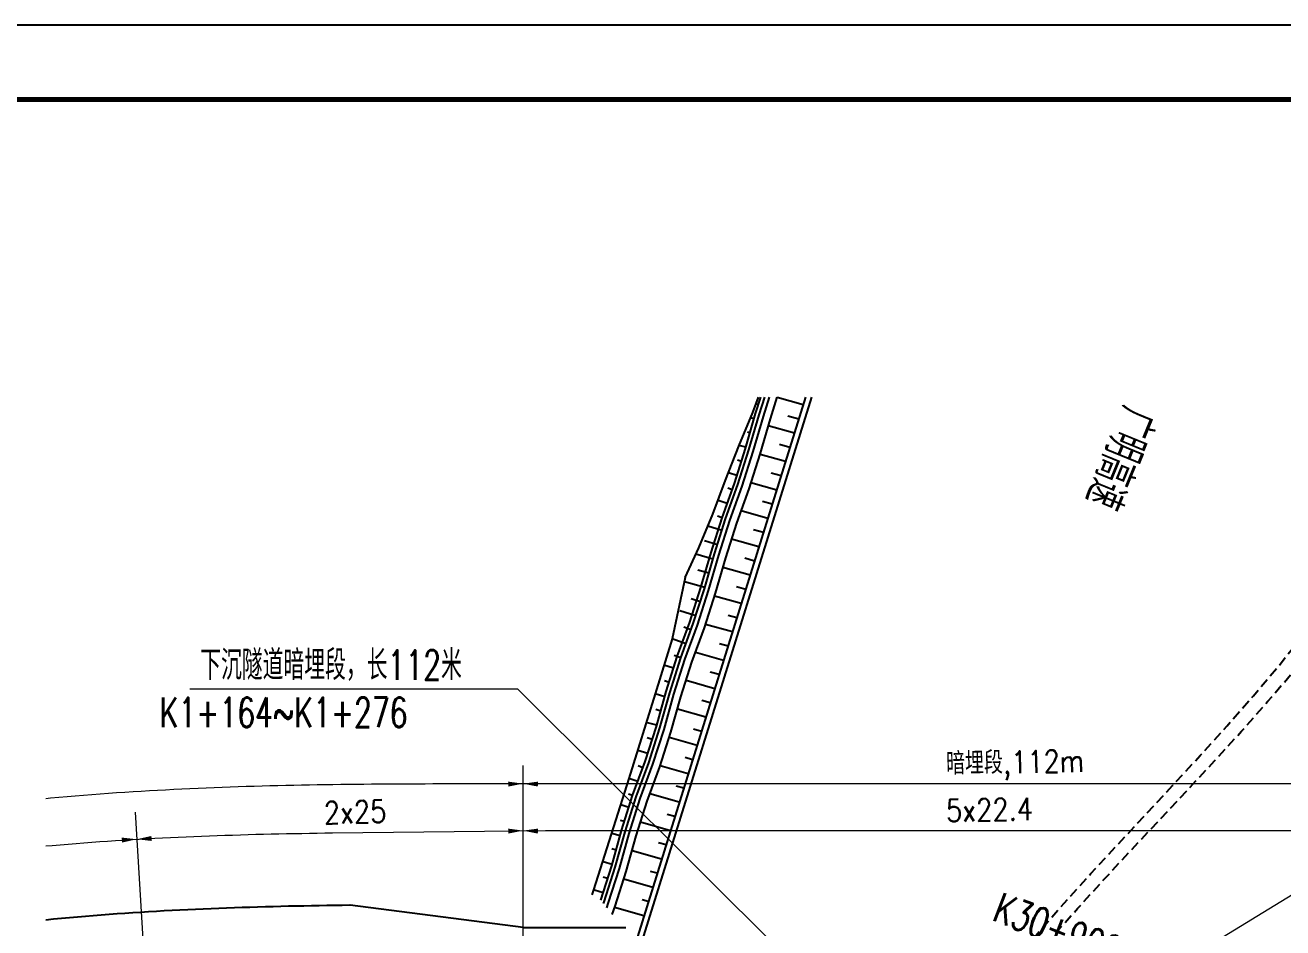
# Model space of a CAD drawing. Header units: millimetres. Extents: x 536322 to 537268, y -176210 to -175465.
# Drawn here: x 536421.6 to 536590.8, y -175942.4 to -175820.9 of the extents above; entities that cross this region are included whole.
import ezdxf
from ezdxf.enums import TextEntityAlignment as Align

# ---------------------------------------------------------------- set-up
doc = ezdxf.new("R2010")
doc.units = ezdxf.units.MM
doc.header["$MEASUREMENT"] = 0
doc.linetypes.add('DASHED', pattern=[19.05, 12.7, -6.35])
for name, color, linetype in [('0-段落划分', 2, 'Continuous'), ('标注_桩号', 2, 'Continuous'), ('路基边线', 1, 'Continuous')]:
    doc.layers.add(name, color=color, linetype=linetype)
doc.layers.add('标注', color=4, linetype='Continuous', lineweight=15)
doc.layers.add('隧道', color=6, linetype='Continuous', lineweight=5)
doc.styles.get("Standard").update_dxf_attribs({"font": 'simplex1.shx', "width": 0.8, "bigfont": 'HZTXT.shx'})

msp = doc.modelspace()

# ---------------------------------------------------------------- linework, layer by layer
msp.add_lwpolyline([(536741.54, -176117.92), (536741.54, -175820.92), (536321.54, -175820.92), (536321.54, -176117.92)], close=True)
at = {"const_width": 0.7}
msp.add_lwpolyline([(536731.54, -175830.92), (536351.54, -175830.92), (536351.54, -176107.92), (536731.54, -176107.92), (536731.54, -175830.92)], dxfattribs=at)
at = {"layer": '0-段落划分', "color": 8}
for p, q in [((536526.59, -175871), (536498.09, -175962.38)), ((536527.37, -175871), (536498.79, -175962.66))]:
    msp.add_line(p, q, dxfattribs=at)
at = {"layer": '0-段落划分', "color": 8, "linetype": 'Continuous'}
for p, q in [((536520.26, -175871.97), (536520.09, -175871.92)), ((536526.27, -175872.02), (536522.76, -175871.03)), ((536519.67, -175873.89), (536519.19, -175873.74)), ((536525.67, -175873.93), (536524.21, -175873.52)), ((536519.11, -175875.81), (536518.77, -175875.71)), ((536525.08, -175875.84), (536521.57, -175874.85)), ((536518.56, -175877.73), (536517.67, -175877.47)), ((536524.48, -175877.75), (536523.09, -175877.36)), ((536523.89, -175879.66), (536520.46, -175878.69)), ((536517.95, -175879.63), (536517.45, -175879.47)), ((536517.34, -175881.54), (536516.22, -175881.18)), ((536522.7, -175883.48), (536519.24, -175882.5)), ((536523.29, -175881.57), (536521.96, -175881.2)), ((536516.7, -175883.43), (536516.11, -175883.22)), ((536516.03, -175885.31), (536514.82, -175884.88)), ((536522.1, -175885.39), (536520.79, -175885.02)), ((536515.35, -175887.2), (536514.73, -175886.98)), ((536521.51, -175887.3), (536517.91, -175886.28)), ((536515.32, -175888.94), (536513.44, -175888.35)), ((536520.91, -175889.21), (536519.57, -175888.83)), ((536514.72, -175890.85), (536513, -175890.3)), ((536520.31, -175891.12), (536516.64, -175890.08)), ((536514.13, -175892.76), (536511.83, -175892.1)), ((536519.72, -175893.03), (536518.42, -175892.66)), ((536513.58, -175894.68), (536512.1, -175894.26)), ((536519.12, -175894.94), (536515.46, -175893.9)), ((536513.03, -175896.6), (536510.29, -175895.82)), ((536517.93, -175898.76), (536514.35, -175897.75)), ((536518.53, -175896.85), (536517.31, -175896.51)), ((536511.82, -175900.42), (536509.65, -175899.72)), ((536512.43, -175898.51), (536511.2, -175898.12)), ((536517.34, -175900.67), (536516.18, -175900.34)), ((536511.17, -175902.31), (536510.2, -175901.95)), ((536516.74, -175902.58), (536513.13, -175901.56)), ((536510.49, -175904.19), (536508.63, -175903.51)), ((536516.15, -175904.49), (536514.99, -175904.17)), ((536509.8, -175906.07), (536508.92, -175905.74)), ((536515.55, -175906.4), (536511.77, -175905.33)), ((536508.83, -175907.47), (536507.53, -175907.06)), ((536514.95, -175908.31), (536513.77, -175907.98)), ((536508.23, -175909.38), (536507.59, -175909.17)), ((536514.36, -175910.22), (536510.51, -175909.13)), ((536507.65, -175911.29), (536506.34, -175910.92)), ((536507.11, -175913.22), (536506.43, -175913.02)), ((536513.17, -175914.04), (536509.35, -175912.96)), ((536513.76, -175912.13), (536512.62, -175911.81)), ((536506.57, -175915.14), (536505.16, -175914.74)), ((536512.57, -175915.95), (536511.53, -175915.66)), ((536505.96, -175917.05), (536505.27, -175916.83)), ((536511.98, -175917.86), (536508.24, -175916.8)), ((536505.35, -175918.95), (536504, -175918.52)), ((536511.38, -175919.77), (536510.39, -175919.49)), ((536504.7, -175920.84), (536504.06, -175920.61)), ((536510.79, -175921.68), (536507.02, -175920.61)), ((536504.01, -175922.72), (536502.83, -175922.28)), ((536510.19, -175923.59), (536509.19, -175923.31)), ((536503.31, -175924.59), (536502.78, -175924.4)), ((536509.59, -175925.5), (536505.63, -175924.38)), ((536502.81, -175926.19), (536501.73, -175925.85)), ((536502.21, -175928.09), (536501.68, -175927.93)), ((536508.4, -175929.32), (536504.38, -175928.18)), ((536509, -175927.41), (536507.97, -175927.12)), ((536501.63, -175930.01), (536500.54, -175929.71)), ((536501.09, -175931.94), (536500.52, -175931.78)), ((536507.81, -175931.23), (536506.82, -175930.95)), ((536500.56, -175933.86), (536499.36, -175933.53)), ((536507.21, -175933.14), (536503.24, -175932.01)), ((536506.62, -175935.05), (536505.74, -175934.81)), ((536499.96, -175935.77), (536499.37, -175935.58)), ((536506.02, -175936.96), (536502.13, -175935.86)), ((536499.35, -175937.68), (536498.2, -175937.31)), ((536505.43, -175938.87), (536504.6, -175938.64)), ((536504.83, -175940.78), (536500.9, -175939.67))]:
    msp.add_line(p, q, dxfattribs=at)
at = {"layer": '0-段落划分', "color": 8, "linetype": 'Continuous', "flags": 128}
for points in [[(536514.12, -175886.74), (536515.83, -175882.15), (536517.62, -175877.59), (536519.47, -175873.04), (536520.27, -175871)], [(536515.35, -175887.2), (536517.01, -175882.58), (536518.5, -175877.91), (536519.87, -175873.19), (536520.57, -175871)], [(536515.82, -175887.37), (536517.48, -175882.75), (536518.97, -175878.08), (536520.34, -175873.36), (536521.09, -175871)], [(536515.82, -175887.37), (536517.48, -175882.75), (536518.97, -175878.08), (536520.34, -175873.36), (536521.09, -175871)], [(536516.38, -175887.58), (536518.04, -175882.96), (536519.54, -175878.29), (536520.91, -175873.57), (536521.72, -175871)], [(536516.38, -175887.58), (536518.04, -175882.96), (536519.54, -175878.29), (536520.91, -175873.57), (536521.72, -175871)], [(536517.32, -175887.92), (536518.98, -175883.31), (536520.48, -175878.63), (536521.85, -175873.91), (536522.77, -175871)], [(536509.33, -175905.89), (536511.02, -175901.28), (536512.51, -175896.61), (536513.87, -175891.88), (536515.35, -175887.2), (536515.35, -175887.2)], [(536509.8, -175906.07), (536511.48, -175901.46), (536512.98, -175896.78), (536514.34, -175892.05), (536515.82, -175887.37), (536515.82, -175887.37)], [(536509.8, -175906.07), (536511.48, -175901.46), (536512.98, -175896.78), (536514.34, -175892.05), (536515.82, -175887.37), (536515.82, -175887.37)], [(536510.36, -175906.28), (536512.05, -175901.67), (536513.54, -175896.99), (536514.9, -175892.26), (536516.38, -175887.58), (536516.38, -175887.58)], [(536510.36, -175906.28), (536512.05, -175901.67), (536513.54, -175896.99), (536514.9, -175892.26), (536516.38, -175887.58), (536516.38, -175887.58)], [(536510.39, -175895.25), (536512.21, -175891.26), (536514.12, -175886.74), (536514.12, -175886.74)], [(536511.3, -175906.63), (536512.98, -175902.02), (536514.48, -175897.34), (536515.84, -175892.61), (536517.32, -175887.92), (536517.32, -175887.92)], [(536510.39, -175895.25), (536508.63, -175903.51), (536506.34, -175910.92), (536502.83, -175922.28), (536498.05, -175937.26), (536497.84, -175937.97)], [(536503.31, -175924.59), (536505.02, -175919.99), (536506.52, -175915.31), (536507.85, -175910.57), (536509.33, -175905.89), (536509.33, -175905.89)], [(536503.78, -175924.77), (536505.49, -175920.17), (536506.98, -175915.49), (536508.32, -175910.75), (536509.8, -175906.07), (536509.8, -175906.07)], [(536503.78, -175924.77), (536505.49, -175920.17), (536506.98, -175915.49), (536508.32, -175910.75), (536509.8, -175906.07), (536509.8, -175906.07)], [(536504.34, -175924.99), (536506.05, -175920.39), (536507.55, -175915.7), (536508.88, -175910.96), (536510.36, -175906.28), (536510.36, -175906.28)], [(536504.34, -175924.99), (536506.05, -175920.39), (536507.55, -175915.7), (536508.88, -175910.96), (536510.36, -175906.28), (536510.36, -175906.28)], [(536505.27, -175925.35), (536506.98, -175920.74), (536508.48, -175916.06), (536509.82, -175911.32), (536511.3, -175906.63), (536511.3, -175906.63)], [(536499.03, -175938.67), (536500.51, -175934.03), (536501.83, -175929.28), (536503.31, -175924.59), (536503.31, -175924.59)], [(536499.39, -175939.13), (536499.48, -175938.9), (536500.98, -175934.21), (536502.3, -175929.46), (536503.78, -175924.77), (536503.78, -175924.77)], [(536499.39, -175939.13), (536499.48, -175938.9), (536500.98, -175934.21), (536502.3, -175929.46), (536503.78, -175924.77), (536503.78, -175924.77)], [(536499.83, -175939.68), (536500.04, -175939.11), (536501.54, -175934.43), (536502.86, -175929.68), (536504.34, -175924.99), (536504.34, -175924.99)], [(536499.83, -175939.68), (536500.04, -175939.11), (536501.54, -175934.43), (536502.86, -175929.68), (536504.34, -175924.99), (536504.34, -175924.99)], [(536500.55, -175940.6), (536500.97, -175939.48), (536502.47, -175934.79), (536503.79, -175930.03), (536505.27, -175925.35), (536505.27, -175925.35)]]:
    msp.add_lwpolyline(points, dxfattribs=at)
at = {"layer": '0-段落划分', "color": 8, "linetype": 'DASHED', "lineweight": -3, "ltscale": 0.1, "flags": 128}
for points in [[(536535.51, -175977.23), (536537.49, -175972.66), (536539.76, -175968.19), (536542.28, -175963.83), (536545.03, -175959.55), (536547.99, -175955.35), (536551.12, -175951.21), (536554.41, -175947.13), (536557.83, -175943.09), (536561.36, -175939.08), (536564.96, -175935.1), (536568.62, -175931.14), (536572.31, -175927.18), (536576, -175923.21), (536579.67, -175919.22), (536583.29, -175915.22), (536586.83, -175911.17), (536590.28, -175907.09), (536593.6, -175902.95), (536596.78, -175898.76), (536599.77, -175894.49), (536602.56, -175890.15), (536605.13, -175885.72), (536607.44, -175881.2), (536609.47, -175876.58), (536610.63, -175873.51)], [(536537.22, -175977.91), (536539.21, -175973.34), (536541.49, -175968.87), (536544.01, -175964.51), (536546.78, -175960.23), (536549.74, -175956.03), (536552.9, -175951.89), (536556.2, -175947.82), (536559.64, -175943.78), (536563.19, -175939.78), (536566.81, -175935.8), (536570.49, -175931.84), (536574.2, -175927.89), (536577.91, -175923.92), (536581.6, -175919.94), (536585.24, -175915.94), (536588.8, -175911.9), (536592.27, -175907.82), (536595.61, -175903.69), (536598.8, -175899.49), (536601.81, -175895.23), (536604.62, -175890.89), (536607.19, -175886.46), (536609.51, -175881.94), (536611.54, -175877.31), (536612.7, -175874.25)]]:
    msp.add_lwpolyline(points, dxfattribs=at)
at = {"layer": '标注', "color": 0, "linetype": 'ByBlock'}
msp.add_line((536650.7, -175902.04), (536553.15, -175961.74), dxfattribs=at)
at = {"layer": '标注', "color": 8, "linetype": 'ByBlock'}
for p, q in [((536488.58, -175946), (536488.58, -175920.53)), ((536488.58, -175922.99), (536601.58, -175922.99)), ((536491.58, -175929.31), (536601.58, -175929.31))]:
    msp.add_line(p, q, dxfattribs=at)
at = {"layer": '标注', "color": 8}
msp.add_line((536436.37, -175926.83), (536437.67, -175947.7), dxfattribs=at)
at = {"layer": '标注', "color": 8, "linetype": 'ByBlock', "flags": 128}
msp.add_lwpolyline([(536424.38, -175924.97), (536424.98, -175924.92), (536426.1, -175924.81), (536427.22, -175924.71), (536428.34, -175924.62), (536429.45, -175924.53), (536430.57, -175924.44), (536431.68, -175924.36), (536432.79, -175924.28), (536433.89, -175924.2), (536435, -175924.12), (536436.1, -175924.05), (536437.2, -175923.98), (536438.3, -175923.92), (536439.4, -175923.86), (536440.49, -175923.8), (536441.59, -175923.74), (536442.68, -175923.69), (536443.76, -175923.64), (536444.85, -175923.59), (536445.93, -175923.54), (536447.02, -175923.5), (536448.1, -175923.46), (536449.17, -175923.42), (536450.25, -175923.38), (536451.32, -175923.35), (536452.4, -175923.32), (536453.47, -175923.28), (536454.53, -175923.26), (536455.6, -175923.23), (536456.66, -175923.21), (536457.72, -175923.18), (536458.78, -175923.16), (536459.84, -175923.14), (536460.89, -175923.12), (536461.94, -175923.11), (536462.99, -175923.09), (536464.04, -175923.08), (536465.08, -175923.07), (536466.13, -175923.05), (536467.17, -175923.04), (536468.19, -175923.03), (536469.23, -175923.03), (536470.26, -175923.02), (536471.29, -175923.01), (536472.32, -175923.01), (536473.35, -175923), (536474.38, -175923), (536475.4, -175923), (536476.43, -175922.99), (536477.45, -175922.99), (536478.46, -175922.99), (536479.48, -175922.99), (536480.49, -175922.99), (536481.5, -175922.99), (536482.51, -175922.99), (536483.52, -175922.99), (536484.52, -175922.99), (536485.53, -175922.99), (536488.58, -175922.99)], dxfattribs=at)
at = {"layer": '标注', "color": 8, "flags": 128}
msp.add_lwpolyline([(536424.38, -175931.38), (536425.23, -175931.31), (536426.3, -175931.21), (536427.36, -175931.12), (536428.43, -175931.03), (536429.49, -175930.95), (536430.56, -175930.87), (536431.62, -175930.79), (536432.68, -175930.72), (536433.74, -175930.65), (536434.8, -175930.58), (536435.86, -175930.51), (536436.91, -175930.45), (536437.97, -175930.39), (536439.02, -175930.33), (536440.07, -175930.28), (536441.13, -175930.23), (536442.18, -175930.18), (536443.23, -175930.13), (536444.28, -175930.09), (536445.32, -175930.04), (536446.37, -175930), (536447.41, -175929.97), (536448.46, -175929.93), (536449.5, -175929.9), (536450.54, -175929.87), (536451.58, -175929.84), (536452.62, -175929.81), (536453.66, -175929.78), (536454.7, -175929.76), (536455.73, -175929.74), (536456.76, -175929.72), (536457.8, -175929.7), (536458.83, -175929.68), (536459.86, -175929.66), (536460.89, -175929.65), (536461.91, -175929.63), (536462.94, -175929.62), (536491.58, -175929.31)], dxfattribs=at)
at = {"layer": '标注', "color": 8}
for points in [[(536486.57, -175922.72), (536486.59, -175923.38), (536488.58, -175922.99)], [(536490.59, -175922.72), (536490.56, -175923.38), (536488.58, -175922.99)], [(536438.61, -175930.7), (536438.58, -175930.03), (536436.6, -175930.47)], [(536486.57, -175929.04), (536486.59, -175929.71), (536488.58, -175929.31)], [(536490.59, -175929.04), (536490.56, -175929.71), (536488.58, -175929.31)], [(536434.58, -175930.25), (536434.62, -175930.92), (536436.6, -175930.47)]]:
    msp.add_solid(points, dxfattribs=at)
at = {"layer": '路基边线', "color": 8}
for q in [(536465.31, -175939.34), (536502.39, -175942.34)]:
    msp.add_line((536488.58, -175942.34), q, dxfattribs=at)
at = {"layer": '路基边线', "color": 8, "flags": 128}
msp.add_lwpolyline([(536424.38, -175941.3), (536425.42, -175941.2), (536426.49, -175941.1), (536427.56, -175941), (536428.63, -175940.9), (536429.69, -175940.81), (536430.76, -175940.73), (536431.82, -175940.64), (536432.88, -175940.56), (536433.95, -175940.48), (536435.01, -175940.41), (536436.07, -175940.34), (536437.13, -175940.27), (536438.18, -175940.2), (536439.24, -175940.14), (536440.3, -175940.08), (536441.35, -175940.03), (536442.4, -175939.97), (536443.46, -175939.92), (536444.51, -175939.87), (536445.56, -175939.82), (536446.61, -175939.78), (536447.65, -175939.74), (536448.7, -175939.7), (536449.74, -175939.66), (536450.79, -175939.62), (536451.83, -175939.59), (536452.87, -175939.56), (536453.91, -175939.53), (536454.95, -175939.5), (536455.99, -175939.48), (536457.02, -175939.45), (536458.06, -175939.43), (536459.09, -175939.41), (536460.13, -175939.39), (536461.16, -175939.37), (536462.19, -175939.36), (536463.22, -175939.34), (536464.24, -175939.33), (536465.27, -175939.31), (536465.31, -175939.31)], dxfattribs=at)
at = {"layer": '隧道', "color": 0}
for p, q in [((536487.86, -175910.28), (536443.76, -175910.28)), ((536539.58, -175961.74), (536487.86, -175910.28))]:
    msp.add_line(p, q, dxfattribs=at)

# ---------------------------------------------------------------- texts
at = {"layer": '0-段落划分', "color": 8, "ltscale": 1000, "width": 0.7}
msp.add_text('广明高速', height=5, rotation=247.7504, dxfattribs=at).set_placement((536566.28, -175885.67), align=Align.MIDDLE_RIGHT)
at = {"layer": '标注', "color": 8, "width": 0.85}
for s, rotation, p in [('暗埋段,112m', 1.198, (536545.52, -175921.79)), ('5x22.4', 1.198, (536545.52, -175928.12)), ('2x25', 1.7587, (536461.82, -175928.43))]:
    msp.add_text(s, height=3, rotation=rotation, dxfattribs=at).set_placement(p)
at = {"layer": '标注_桩号', "color": 8, "linetype": 'Continuous', "width": 0.7}
msp.add_text('K30+900', height=4, rotation=339.027, dxfattribs=at).set_placement((536559.81, -175944.47), align=Align.CENTER)
at = {"layer": '隧道', "color": 0, "width": 0.7}
for s, p in [('下沉隧道暗埋段，长112米', (536480.34, -175907.03)), ('K1+164~K1+276', (536473.04, -175913.41))]:
    msp.add_text(s, height=4, dxfattribs=at).set_placement(p, align=Align.MIDDLE_RIGHT)

doc.saveas('drawing.dxf')
